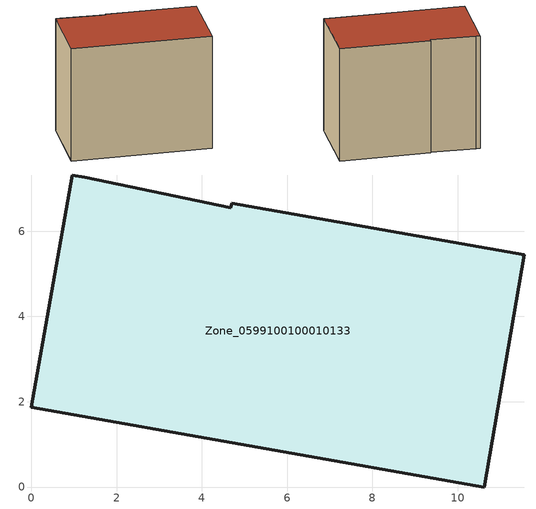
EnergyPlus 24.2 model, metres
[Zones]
Zone_0599100100010133
 floor ground (C_G): 4.68,6.55 4.7,6.66 11.56,5.45 10.62,0 0,1.87 0.96,7.32 1.26,7.26 z0
 wall outside (C_F): 10.62,0 11.56,5.45 4.7,6.66 4.68,6.55 1.26,7.26 0.96,7.32 0,1.87 10.62,0 z0:9.24
 roof outside (C_R): 4.7,6.66 4.68,6.55 1.26,7.26 0.96,7.32 0,1.87 10.62,0 11.56,5.45 z9.24
[BUILDING]
Pand.0599100100010133: North Axis=0; Terrain=City; Loads Convergence Tolerance Value=0.04; Temperature Convergence Tolerance Value=0.4; Solar Distribution=FullExterior; Maximum Number of Warmup Days=25; Minimum Number of Warmup Days=1
[Site:Location]
Rotterdam.The.Hague.AP_ZH_NLD Design_Conditions: Latitude=51.96; Longitude=4.45; Time Zone=1; Elevation=-4.5
[SITE:GROUNDTEMPERATURE:BUILDINGSURFACE]
18, 18, 18, 18, 18, 18, 18, 18, 18, 18, 18, 18
[MATERIAL] Thermal Absorptance=0.9; Solar Absorptance=0.7; Visible Absorptance=0.7
Name | Roughness | Thickness | Conductivity | Density | Specific Heat
G.TC.2015-2018 | MediumSmooth | 0.15 | 0.0428571 | 540 | 1210
F.TC.2015-2018 | Rough | 0.3 | 0.0666667 | 1920 | 840
R.TC.2015-2018 | MediumRough | 0.2 | 0.0333333 | 1500 | 1000
[CONSTRUCTION]
C_G: G.TC.2015-2018
C_F: F.TC.2015-2018
C_R: R.TC.2015-2018
[ZONE]
Zone_0599100100010133: Type=1; Multiplier=1; Ceiling Height=Autocalculate; Volume=Autocalculate; Floor Area=autocalculate; Part of Total Floor Area=Yes
[ZONEINFILTRATION:DESIGNFLOWRATE]
Infil_Zone_0599100100010133: Zone or ZoneList or Space or SpaceList=Zone_0599100100010133; Schedule=AlwaysOn; Design Flow Rate Calculation Method=Flow/Area; Flow Rate per Floor Area=0.0015; Constant Term Coefficient=1; Temperature Term Coefficient=0; Velocity Term Coefficient=0; Velocity Squared Term Coefficient=0
[HVACTEMPLATE:ZONE:IDEALLOADSAIRSYSTEM]
Zone_0599100100010133: Maximum Heating Supply Air Temperature=50; Minimum Cooling Supply Air Temperature=13; Maximum Heating Supply Air Humidity Ratio=0.0156; Minimum Cooling Supply Air Humidity Ratio=0.0077; Heating Limit=NoLimit; Cooling Limit=NoLimit; Dehumidification Control Type=ConstantSensibleHeatRatio; Cooling Sensible Heat Ratio=0.7; Dehumidification Setpoint=60; Humidification Control Type=None; Humidification Setpoint=30; Outdoor Air Method=None; Outdoor Air Flow Rate per Person=0.00944; Outdoor Air Flow Rate per Zone Floor Area=0; Outdoor Air Flow Rate per Zone=0; Demand Controlled Ventilation Type=None; Outdoor Air Economizer Type=NoEconomizer; Heat Recovery Type=None; Sensible Heat Recovery Effectiveness=0.7; Latent Heat Recovery Effectiveness=0.65
[ZONECONTROL:THERMOSTAT]
ThermostatControl_Zone_0599100100010133: Zone or ZoneList=Zone_0599100100010133; Control Type Schedule=DualSetpointControlType; Control 1=Thermostat_Zone_0599100100010133; Temperature Difference Between Cutout And Setpoint=0
[THERMOSTATSETPOINT:DUALSETPOINT]
Thermostat_Zone_0599100100010133: Heating Setpoint Temperature Schedule=HeatingSetpoint_Zone_0599100100010133; Cooling Setpoint Temperature Schedule=CoolingSetpoint_Zone_0599100100010133
[SCHEDULE:COMPACT]
HeatingSetpoint_Zone_0599100100010133: Through: 12/31, For: AllDays, Until: 24:00, 21
CoolingSetpoint_Zone_0599100100010133: Through: 12/31, For: AllDays, Until: 24:00, 24
DualSetpointControlType: Through: 12/31, For: AllDays, Until: 24:00, 4
AlwaysOn: Through: 12/31, For: AllDays, Until: 24:00, 1
